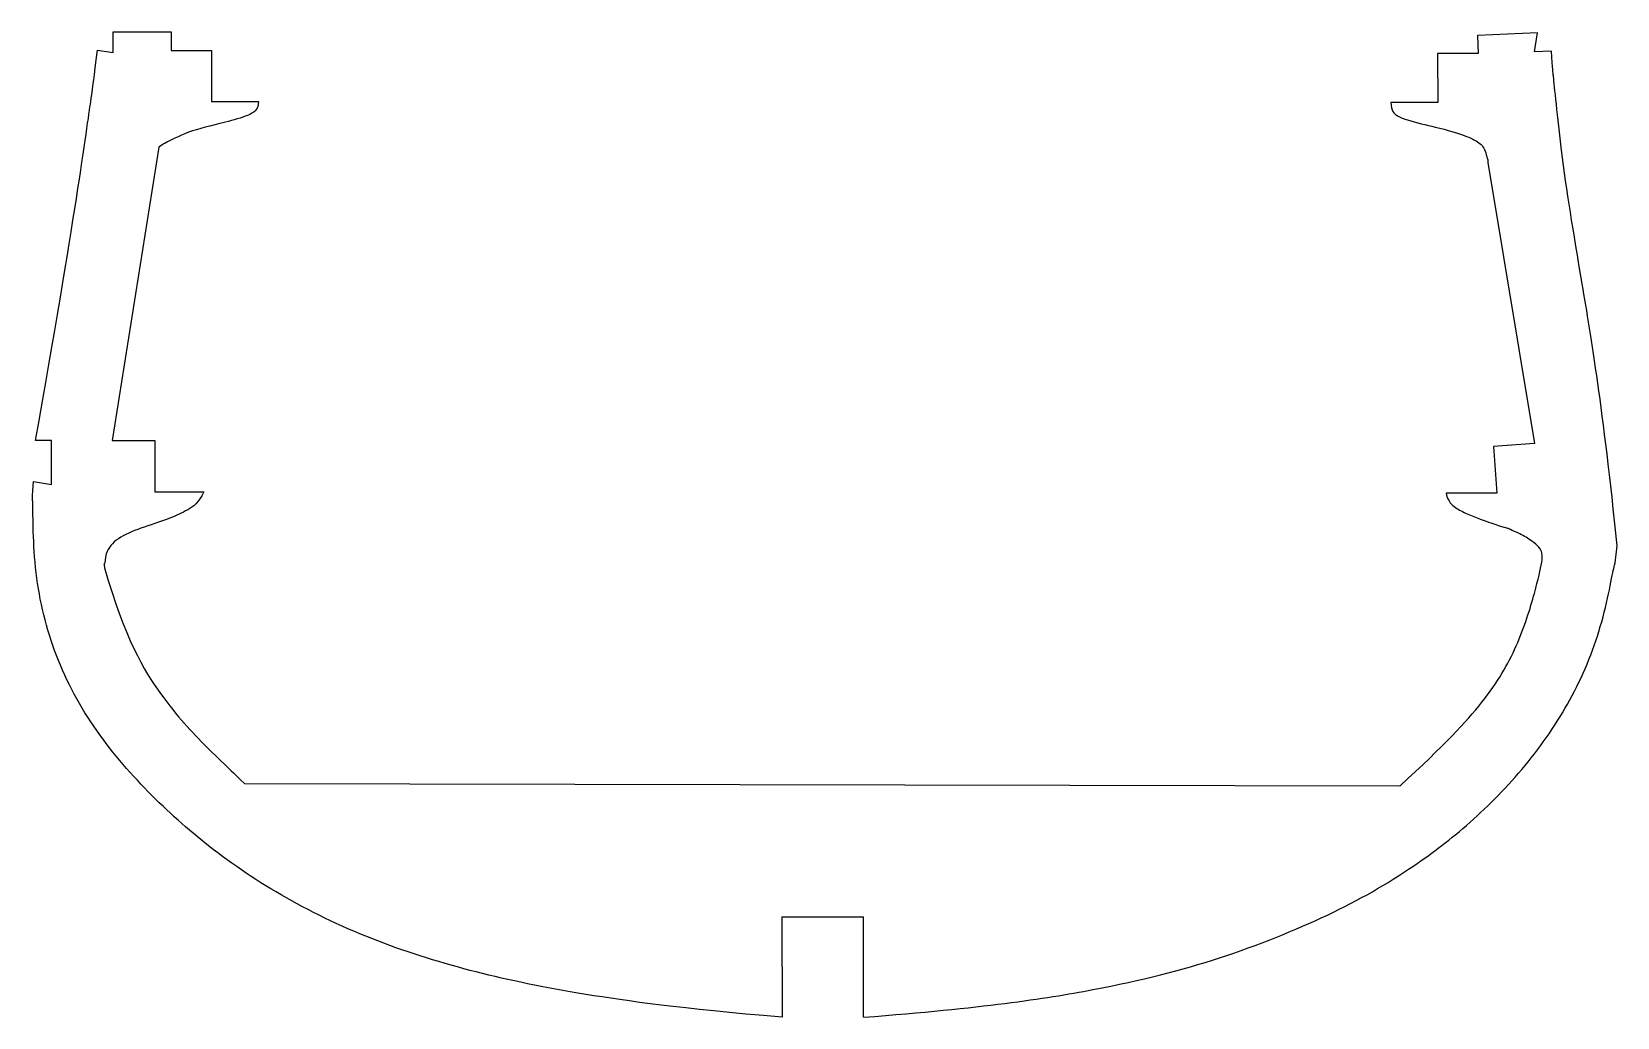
# Model space of a CAD drawing. Header units: millimetres. Extents: x -21 to 135, y -23 to 74.
import ezdxf

# ---------------------------------------------------------------- set-up
doc = ezdxf.new("R2010")
doc.units = ezdxf.units.MM

msp = doc.modelspace()

# ---------------------------------------------------------------- linework, layer by layer
at = {"color": 7, "linetype": 'Continuous'}
for p, q in [((-12.95, 71.77), (-12.95, 73.82)), ((-12.95, 73.82), (-7.25, 73.82)), ((-7.25, 73.82), (-7.25, 71.97)), ((126.86, 73.71), (120.96, 73.46)), ((120.96, 73.46), (121.03, 71.69)), ((126.57, 71.85), (126.86, 73.71)), ((-14.48, 72.02), (-12.95, 71.77)), ((-7.25, 71.97), (-3.29, 71.97)), ((-3.29, 71.97), (-3.29, 66.97)), ((121.03, 71.69), (117.05, 71.69)), ((117.05, 71.69), (117.06, 66.86)), ((128.21, 71.92), (126.57, 71.85)), ((-3.29, 66.97), (1.34, 66.97)), ((117.06, 66.86), (112.47, 66.86)), ((-8.47, 62.49), (-13.03, 33.68)), ((121.99, 60.99), (126.55, 33.41)), ((-18.99, 33.68), (-20.55, 33.68)), ((-18.99, 29.39), (-18.99, 33.68)), ((-13.03, 33.68), (-8.84, 33.68)), ((-8.84, 33.68), (-8.84, 28.65)), ((126.55, 33.41), (122.53, 33.1)), ((122.53, 33.1), (122.87, 28.53)), ((-20.76, 29.67), (-18.99, 29.39)), ((-8.84, 28.65), (-4.05, 28.65)), ((122.87, 28.53), (117.88, 28.51)), ((113.33, -0.24), (0, 0)), ((52.7, -13.07), (52.71, -22.92)), ((52.7, -13.07), (60.7, -13.07)), ((60.71, -22.92), (60.7, -13.07))]:
    msp.add_line(p, q, dxfattribs=at)
for points, knots in [([(-20.55, 33.68), (-16.75, 55.09), (-14.48, 72.02), (-15.19, 66.36), (-14.48, 72.02)], [0, 0, 0, 0, 0.560035, 1, 1, 1, 1]), ([(134.68, 23.34), (133.28, 36.99), (130.99, 50.54), (129.2, 61.18), (128.21, 71.92), (128.48, 68.33), (128.21, 71.92)], [0, 0, 0, 0, 0.279886, 0.5600853, 0.7800827, 1, 1, 1, 1]), ([(1.34, 66.97), (1.27, 66.2), (0.76, 65.81), (-0.57, 65.27), (-3.31, 64.61), (-6.03, 63.9), (-8.47, 62.49), (-7.68, 63.02), (-8.47, 62.49)], [0, 0, 0, 0, 0.068341, 0.125357, 0.252651, 0.501758, 0.750625, 1, 1, 1, 1]), ([(112.47, 66.86), (112.48, 66.05), (112.99, 65.54), (114.46, 65), (118.92, 64.01), (121.01, 63.17), (121.71, 62.32), (121.99, 60.99), (121.95, 61.45), (121.99, 60.99)], [0, 0, 0, 0, 0.064939, 0.123624, 0.250081, 0.619117, 0.80103, 0.889777, 1, 1, 1, 1]), ([(52.71, -22.92), (42.62, -22.05), (32.6, -20.66), (22.64, -18.62), (12.93, -15.65), (3.79, -11.33), (-3.21, -6.59), (-9.58, -0.96), (-15.11, 5.48), (-19.03, 12.93), (-20.88, 21.22), (-20.76, 29.67), (-20.93, 26.85), (-20.76, 29.67)], [0, 0, 0, 0, 0.099778, 0.199492, 0.299641, 0.399729, 0.49932, 0.582628, 0.666445, 0.750119, 0.833027, 0.916727, 1, 1, 1, 1]), ([(-4.05, 28.65), (-4.56, 27.55), (-5.62, 26.83), (-7.91, 25.81), (-10.29, 25.11), (-12.6, 24.11), (-13.7, 22.88), (-13.79, 21.2), (-13.84, 21.79), (-13.79, 21.2)], [0, 0, 0, 0, 0.091009, 0.18686, 0.375251, 0.561083, 0.749977, 0.873686, 1, 1, 1, 1]), ([(117.88, 28.51), (118.1, 27.65), (118.76, 27.09), (120.33, 26.27), (123.67, 25.16), (122.53, 25.49), (123.67, 25.16)], [0, 0, 0, 0, 0.125728, 0.248396, 0.499831, 1, 1, 1, 1]), ([(113.33, -0.24), (117.77, 3.85), (121.92, 8.23), (124.99, 13.46), (126.71, 19.09), (127.23, 21.43), (127.36, 22.37), (127.13, 23.16), (126.13, 23.96), (125.29, 24.48), (123.67, 25.16), (124.23, 24.96), (123.67, 25.16)], [0, 0, 0, 0, 0.18722, 0.374555, 0.562772, 0.745512, 0.819807, 0.849373, 0.875043, 0.91472, 0.945368, 1, 1, 1, 1]), ([(60.71, -22.92), (72.51, -21.99), (84.24, -20.25), (95.73, -17.34), (106.79, -12.87), (113.79, -8.87), (120.21, -4.03), (125.79, 1.62), (130.24, 8.08), (133.3, 15.32), (134.68, 23.34), (134.35, 20.64), (134.68, 23.34)], [0, 0, 0, 0, 0.124148, 0.248525, 0.372785, 0.497885, 0.582407, 0.66671, 0.749965, 0.832204, 0.914657, 1, 1, 1, 1]), ([(-13.79, 21.2), (-11.81, 14.23), (-8.05, 8.08), (-4.13, 3.91), (0, 0), (-1.39, 1.29), (0, 0)], [0, 0, 0, 0, 0.280034, 0.558851, 0.780078, 1, 1, 1, 1])]:
    msp.add_open_spline(points, degree=3, knots=knots, dxfattribs=at)

doc.saveas('drawing.dxf')
